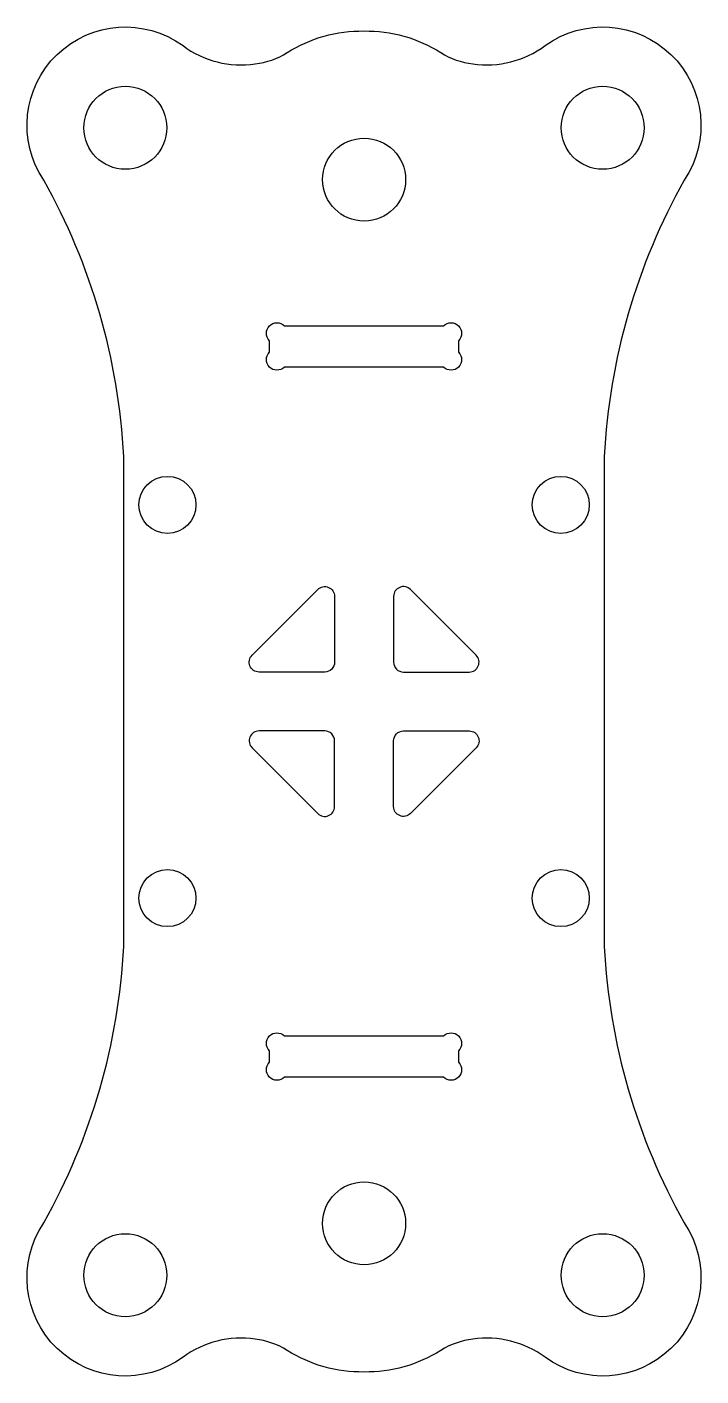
# Model space of a CAD drawing. Header units: millimetres. Extents: x -51.8 to -17.5, y -0.2 to 68.4.
import ezdxf

# ---------------------------------------------------------------- set-up
doc = ezdxf.new("R2010")
doc.units = ezdxf.units.MM
doc.layers.get('0').update_dxf_attribs({"linetype": 'CONTINUOUS'})

msp = doc.modelspace()

# ---------------------------------------------------------------- linework, layer by layer
for points in [[(-38.577, 1.105, 0.109703), (-40.211, 1.687, 0.199003), (-43.878, 0.757, -0.837533), (-50.962, 7.594, 0.115614), (-46.889, 21.656), (-46.889, 46.57, 0.115614), (-50.962, 60.633, -0.837533), (-43.878, 67.47, 0.199003), (-40.211, 66.539, 0.109703), (-38.577, 67.121, -0.144418), (-34.675, 68.216, -0.144418), (-30.774, 67.121, 0.109703), (-29.14, 66.539, 0.197199), (-25.472, 67.47, -0.837533), (-18.389, 60.633, 0.115614), (-22.462, 46.57), (-22.462, 21.656, 0.115614), (-18.389, 7.594, -0.837533), (-25.472, 0.757, 0.197199), (-29.14, 1.687, 0.109703), (-30.774, 1.105, -0.144418), (-34.675, 0.01, -0.144418)], [(-38.725, 51.123, -1), (-39.481, 51.879), (-39.481, 52.462, -1), (-38.725, 53.219), (-30.626, 53.219, -1), (-29.869, 52.462), (-29.869, 51.879, -1), (-30.626, 51.123)], [(-36.17, 36.113, -0.414214), (-36.67, 35.613), (-40.014, 35.613, -0.668179), (-40.368, 36.467), (-37.024, 39.811, -0.668179), (-36.17, 39.457)], [(-40.014, 35.613, -0.668179), (-40.368, 36.467), (-37.024, 39.811, -0.668179), (-36.17, 39.457), (-36.17, 36.113, -0.414214), (-36.67, 35.613)], [(-33.17, 36.113, 0.414214), (-32.67, 35.613), (-29.326, 35.613, 0.668179), (-28.973, 36.467), (-32.317, 39.811, 0.668179), (-33.17, 39.457)], [(-33.17, 36.113, 0.414214), (-32.67, 35.613), (-29.326, 35.613, 0.668179), (-28.973, 36.467), (-32.317, 39.811, 0.668179), (-33.17, 39.457)], [(-37.024, 28.415, 0.668179), (-36.17, 28.769), (-36.17, 32.113, 0.414214), (-36.67, 32.613), (-40.014, 32.613, 0.668179), (-40.368, 31.76)], [(-36.67, 32.613), (-40.014, 32.613, 0.668179), (-40.368, 31.76), (-37.024, 28.415, 0.668179), (-36.17, 28.769), (-36.17, 32.113, 0.414214)], [(-32.317, 28.415, -0.668179), (-33.17, 28.769), (-33.17, 32.113, -0.414214), (-32.67, 32.613), (-29.326, 32.613, -0.668179), (-28.973, 31.76)], [(-32.67, 32.613), (-29.326, 32.613, -0.668179), (-28.973, 31.76), (-32.317, 28.415, -0.668179), (-33.17, 28.769), (-33.17, 32.113, -0.414214)], [(-30.626, 17.104, -1), (-29.869, 16.347), (-29.869, 15.764, -1), (-30.626, 15.008), (-38.725, 15.008, -1), (-39.481, 15.764), (-39.481, 16.347, -1), (-38.725, 17.104)]]:
    msp.add_lwpolyline(points, format="xyb", close=True)
for centre, radius in [((-46.811, 63.295), 2.11), ((-22.54, 63.295), 2.11), ((-34.67, 60.655), 2.11), ((-44.67, 44.113), 1.45), ((-44.67, 44.113), 1.45), ((-24.67, 44.113), 1.45), ((-24.67, 44.113), 1.45), ((-44.67, 24.113), 1.45), ((-44.67, 24.113), 1.45), ((-24.67, 24.113), 1.45), ((-24.67, 24.113), 1.45), ((-34.67, 7.571), 2.11), ((-46.811, 4.932), 2.11), ((-22.54, 4.932), 2.11)]:
    msp.add_circle(centre, radius)

doc.saveas('drawing.dxf')
